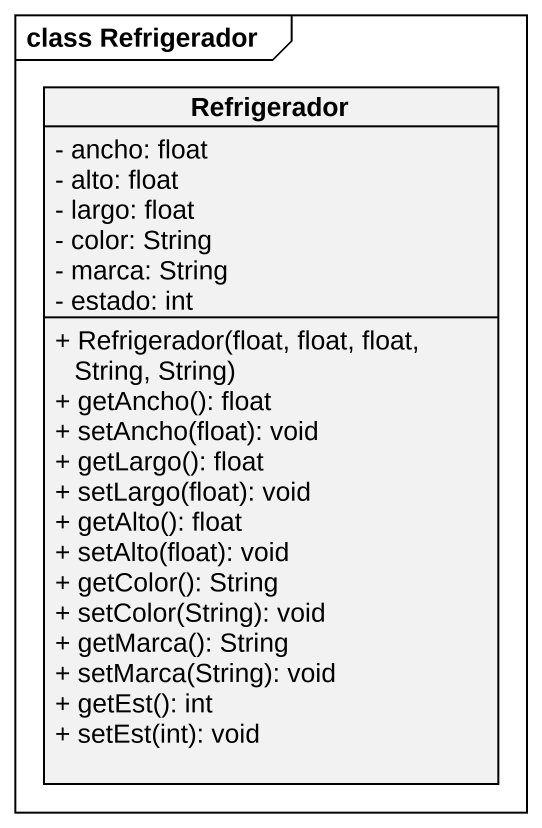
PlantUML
@startuml
mainframe class Refrigerador
hide circle
hide empty members
skinparam classAttributeIconSize 0
class Refrigerador {
  - ancho: float
  - alto: float
  - largo: float
  - color: String
  - marca: String
  - estado: int
  + Refrigerador(float, float, float, String, String)
  + getAncho(): float
  + setAncho(float): void
  + getLargo(): float
  + setLargo(float): void
  + getAlto(): float
  + setAlto(float): void
  + getColor(): String
  + setColor(String): void
  + getMarca(): String
  + setMarca(String): void
  + getEst(): int
  + setEst(int): void
}
@enduml
